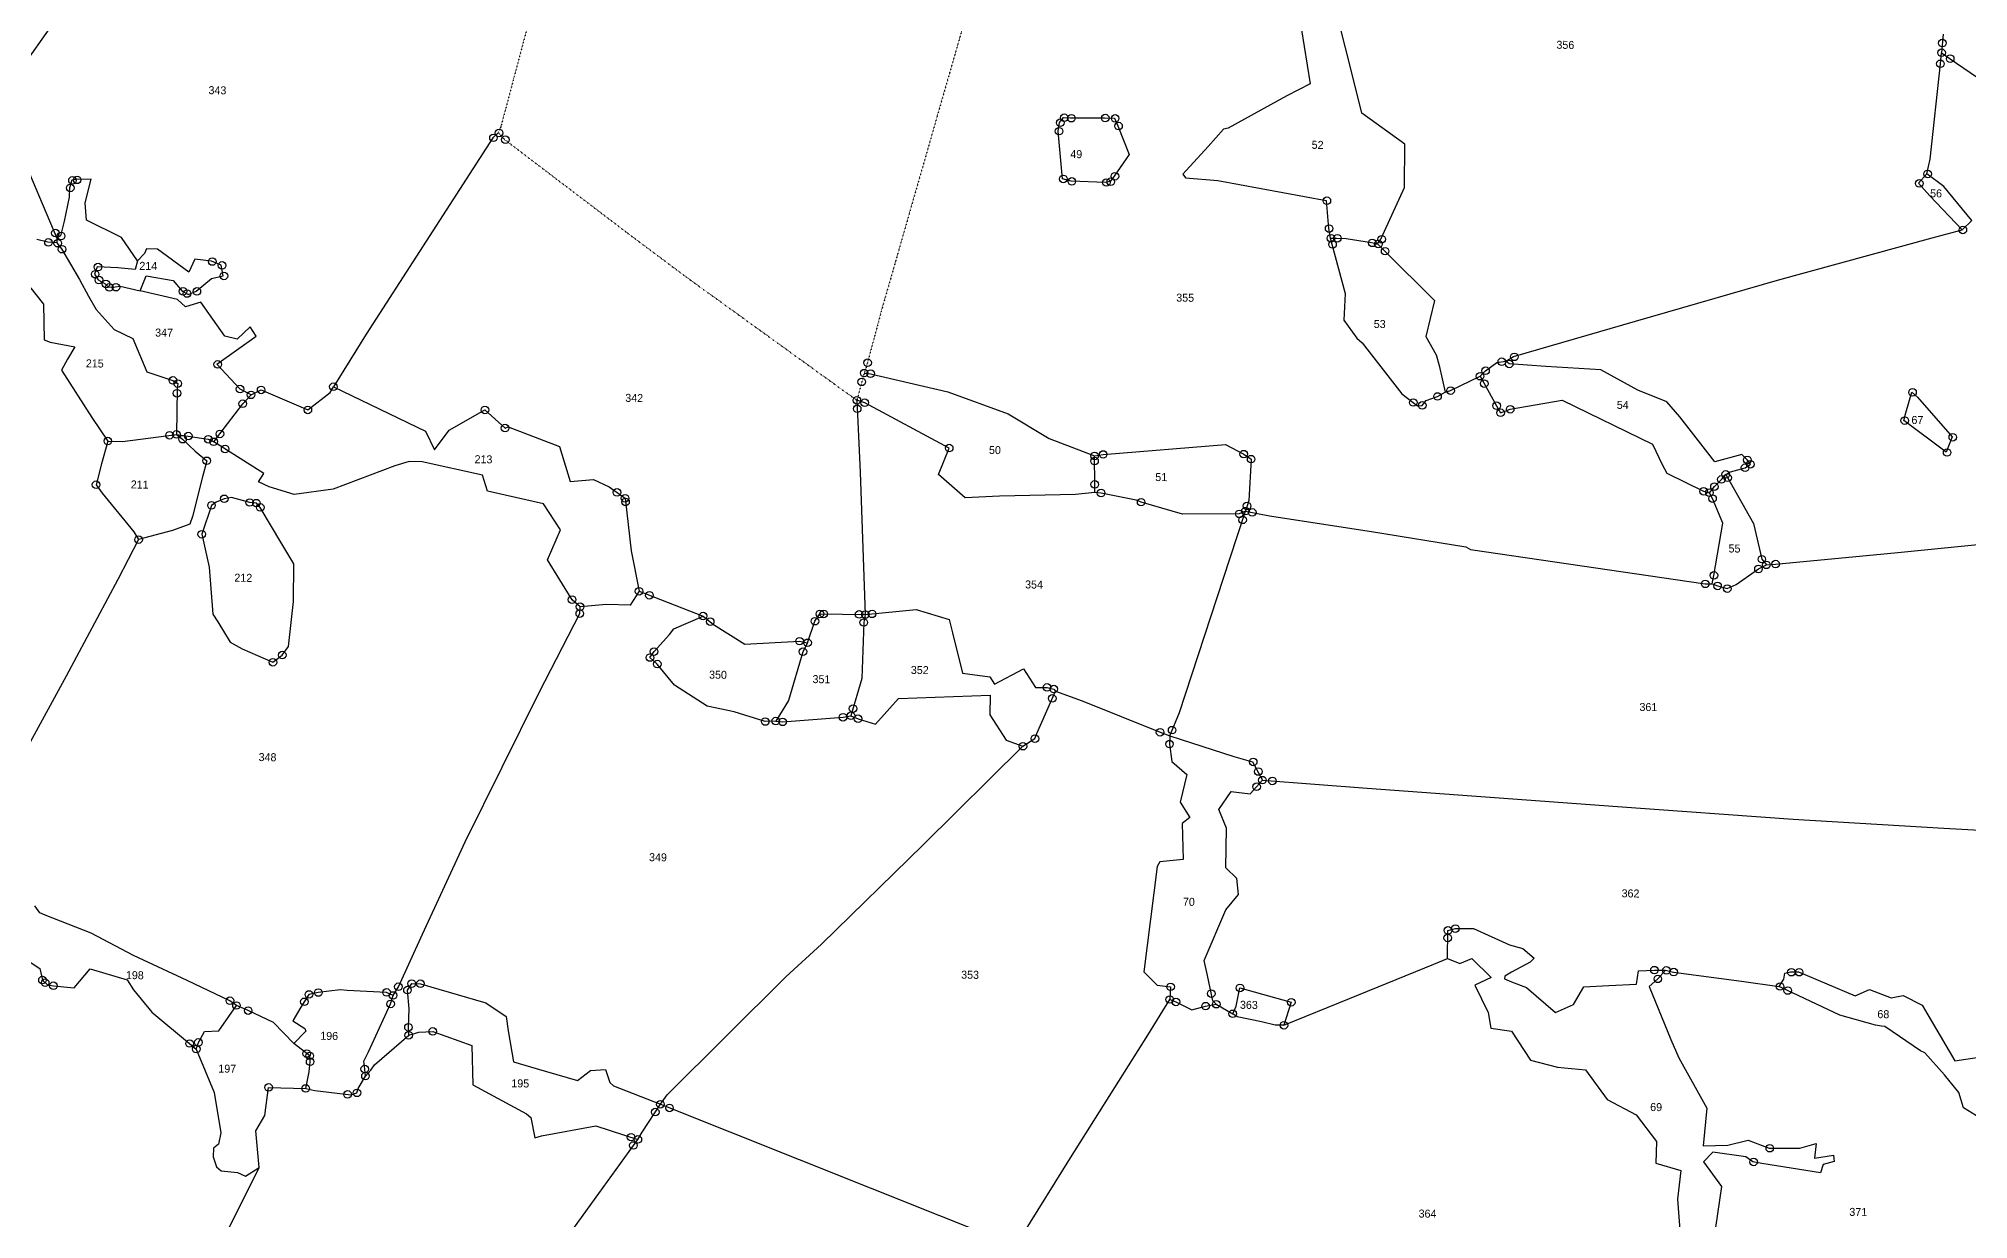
# Model space of a CAD drawing. Header units: metres. Extents: x 262789 to 268178, y 2218185 to 2226230.
# Drawn here: x 264730 to 266498, y 2223204 to 2224286 of the extents above; entities that cross this region are included whole.
import ezdxf
from ezdxf.enums import TextEntityAlignment as Align

# ---------------------------------------------------------------- set-up
doc = ezdxf.new("R2010")
doc.units = ezdxf.units.M
doc.header["$MEASUREMENT"] = 0
doc.linetypes.add('DOT', pattern=[0.25, 0, -0.25])
for name, color, linetype in [('POLY_FOREST', 7, 'DOT'), ('POLY_PARCEL', 6, 'Continuous'), ('POLY_WATER', 4, 'Continuous'), ('TEXT_PARCEL', 7, 'Continuous')]:
    doc.layers.add(name, color=color, linetype=linetype)
doc.styles.add('TEXT_MAP', font='', dxfattribs={"height": 1.8})
doc.styles.get('TEXT_MAP').set_extended_font_data('Kruti Dev 050')

msp = doc.modelspace()

# ---------------------------------------------------------------- linework, layer by layer
for centre in [(266474.5, 2224281.7), (266472.7, 2224262.7), (266473.8, 2224272.8), (266481.7, 2224267.4), (265666.2, 2224208.7), (265669.8, 2224213.3), (265676.4, 2224212.9), (265707.4, 2224213), (265716.5, 2224212.7), (265146.8, 2224194.9), (265151.9, 2224199.4), (265157.7, 2224193.2), (265665.1, 2224201), (265719.6, 2224205.7), (264761, 2224155.9), (264765.3, 2224156.4), (265669, 2224157.3), (265716.3, 2224159.7), (266461, 2224161.8), (264759, 2224149), (265676.8, 2224155), (265708.5, 2224154), (265712.5, 2224154.7), (266453.4, 2224153.2), (265910.5, 2224137.3), (264745.4, 2224107.7), (264750.6, 2224105), (265912.6, 2224111.8), (265914.3, 2224102.9), (265920.1, 2224102.9), (266493.3, 2224110.5), (264739, 2224099.1), (264747.5, 2224098.4), (264751.5, 2224092.9), (265915.7, 2224097.3), (265952.1, 2224098.7), (265957.7, 2224097.6), (265960.8, 2224102), (265963.9, 2224091.1), (264781.8, 2224070), (264784.4, 2224076.5), (264889.1, 2224081.6), (264898.1, 2224078.1), (264899.8, 2224068.4), (264785.3, 2224064.7), (264791.7, 2224061.1), (264794.8, 2224057.9), (264800.8, 2224058.1), (264862.3, 2224054.3), (264866, 2224052.3), (264875, 2224054.2), (264894.1, 2223987.4), (265486.5, 2223979.4), (265489.6, 2223988.9), (265492.4, 2223978.9), (266055.9, 2223981.6), (266070.8, 2223989.8), (266077.6, 2223987.8), (266082.3, 2223994.3), (264853, 2223972.7), (264857.5, 2223969.8), (264914.6, 2223964.8), (264933.9, 2223964), (265000.1, 2223966.9), (265484.3, 2223971.4), (266023.9, 2223963.4), (266050.9, 2223976.6), (266054.7, 2223969.8), (266447.2, 2223961.8), (264856.8, 2223960.9), (264917, 2223951.4), (264924.7, 2223959.5), (264976.7, 2223945.7), (265139, 2223945.7), (265479.8, 2223954.5), (265480.1, 2223946.8), (265487, 2223952.3), (265989.7, 2223952.5), (265997.9, 2223949.8), (266011.9, 2223958), (266066.1, 2223949.5), (266078.5, 2223946.3), (265157.4, 2223929.1), (266069.7, 2223943.1), (266440, 2223935.9), (264793.4, 2223917.2), (264850, 2223922.5), (264856.3, 2223923.3), (264861.9, 2223918.9), (264867.1, 2223921.7), (264885.4, 2223918.8), (264890.4, 2223916.5), (264896.1, 2223923.7), (264900.9, 2223909.9), (265564.4, 2223910.8), (266484.1, 2223920.7), (264884, 2223899.1), (265697.6, 2223903.6), (265697.6, 2223898.9), (265705.5, 2223904.9), (265834.3, 2223905.2), (265841.1, 2223900.6), (266293.7, 2223892.7), (266295.8, 2223899.9), (266298.6, 2223895.9), (266478.9, 2223906.7), (264782.6, 2223877.2), (265697.8, 2223877.5), (266265.7, 2223875.5), (266272, 2223882.1), (266276, 2223886.6), (266277.7, 2223883.6), (264888.4, 2223858.3), (264900.1, 2223864.3), (264923.4, 2223860.9), (264929.6, 2223860.3), (264933.1, 2223856.4), (265260, 2223870.2), (265267.4, 2223864.8), (265267.8, 2223861.4), (265703.6, 2223869.6), (265740.3, 2223861.2), (265837.4, 2223857.7), (266255.7, 2223871.2), (266261.1, 2223869.9), (266263.9, 2223864.5), (265830.2, 2223850.5), (265833.3, 2223845), (265835.9, 2223853), (265842.1, 2223851.8), (264821.6, 2223826.9), (264879.5, 2223831.8), (266309.1, 2223809), (266313.3, 2223803.8), (266321.7, 2223804.5), (266257.3, 2223786.4), (266265.2, 2223794.1), (266268.5, 2223784.5), (266306, 2223800), (265218.8, 2223771.9), (265280.2, 2223779.6), (265289.7, 2223775.9), (266277.4, 2223782), (265225.9, 2223759.1), (265226.2, 2223765.4), (265338.9, 2223756.9), (265345.4, 2223751.8), (265441.4, 2223752.2), (265446, 2223758.8), (265449.5, 2223758.8), (265481.9, 2223758.4), (265486.1, 2223751), (265487.5, 2223758.3), (265493.7, 2223758.9), (265427.3, 2223733.9), (265434.7, 2223732.4), (264944.7, 2223714.6), (264953.3, 2223721.2), (265290.2, 2223718.9), (265294, 2223724.3), (265430.4, 2223724.2), (265296.9, 2223712.9), (265654.1, 2223691.6), (265658.9, 2223681.5), (265660.3, 2223690), (265405.5, 2223660.7), (265467.1, 2223664.2), (265474.4, 2223665.6), (265476.3, 2223672.1), (265480.9, 2223662.9), (265395.8, 2223660.3), (265411.8, 2223660), (265643, 2223644.6), (265757.7, 2223650.5), (265768.7, 2223652.4), (265632, 2223637.7), (265766.3, 2223639.6), (265843, 2223623.3), (265847.7, 2223614.5), (265846.1, 2223600.6), (265851.4, 2223606.6), (265860.6, 2223605.9), (266021.5, 2223469), (266028.3, 2223470.6), (266021.3, 2223462.1), (266210.7, 2223432.6), (266221.6, 2223432.4), (266228.3, 2223430.8), (266336.2, 2223430.7), (266343.3, 2223430.7), (264733.5, 2223423.5), (264736, 2223421.1), (264743.5, 2223418.3), (265059.7, 2223417.4), (265068, 2223414.3), (265071.9, 2223420.2), (265079.8, 2223420.1), (265767.3, 2223417.3), (265830.9, 2223416.3), (266213.8, 2223424.6), (266325.8, 2223417.6), (266332.8, 2223413.9), (264905.3, 2223404.6), (264911.3, 2223400.2), (264922, 2223395.5), (264973.5, 2223403.6), (264977.7, 2223410.3), (264986.3, 2223412.1), (265048.9, 2223412.2), (265052.5, 2223401.6), (265054.8, 2223409.4), (265766.5, 2223405.7), (265772.2, 2223403.5), (265799.4, 2223399.6), (265804.6, 2223411.1), (265809.2, 2223401.4), (265877.9, 2223403.2), (265068.9, 2223380.3), (265824.2, 2223392.6), (265871.2, 2223382.1), (264868.3, 2223365.4), (264874.5, 2223360.3), (264876.4, 2223366.4), (265069.1, 2223372.9), (265091.2, 2223376.5), (264975.7, 2223356.2), (264978.4, 2223354.1), (264978.8, 2223348.7), (264940.7, 2223325.2), (265028.8, 2223342), (265029.5, 2223335.6), (264974.8, 2223324.2), (265013.1, 2223318.8), (265021.7, 2223320.2), (265299.8, 2223309.7), (265295.1, 2223302.6), (265308.1, 2223306.4), (265272.9, 2223279.6), (265275, 2223272), (265279.1, 2223277.6), (266301.6, 2223256.9), (266316.4, 2223269.5)]:
    msp.add_circle(centre, 3.47)
at = {"layer": 'POLY_FOREST'}
for p, q in [((265192.1, 2224350.1), (265153.6, 2224205.2)), ((265588, 2224335.4), (265553.2, 2224214)), ((265553.2, 2224214), (265503, 2224039.1)), ((265153.6, 2224205.2), (265151.2, 2224199.6)), ((265151.2, 2224199.6), (265157, 2224193.3)), ((265157, 2224193.3), (265269.2, 2224108)), ((265269.2, 2224108), (265323.2, 2224067.6)), ((265323.2, 2224067.6), (265479.8, 2223954.5)), ((265503, 2224039.1), (265488.5, 2223985.1)), ((265488.5, 2223985.1), (265486.5, 2223979.4)), ((265486.5, 2223979.4), (265479.8, 2223954.5))]:
    msp.add_line(p, q, dxfattribs=at)
at = {"layer": 'POLY_PARCEL', "ltscale": 10}
for p, q in [((265887, 2224295.5), (265895.2, 2224244.3)), ((265933, 2224255.6), (265922.2, 2224298.9)), ((266475.2, 2224289.8), (266473.8, 2224272.8)), ((266472.7, 2224262.7), (266473.8, 2224272.8)), ((266473.8, 2224272.8), (266481.7, 2224267.4)), ((266481.7, 2224267.4), (266505.8, 2224250.9)), ((265942.4, 2224217.5), (265933, 2224255.6)), ((266463.5, 2224175.4), (266472.7, 2224262.7)), ((265873.9, 2224233.3), (265820, 2224203.7)), ((265895.2, 2224244.3), (265873.9, 2224233.3)), ((265665.5, 2224208.9), (265669.1, 2224213.5)), ((265669.1, 2224213.5), (265675.7, 2224213.1)), ((265675.7, 2224213.1), (265706.7, 2224213.2)), ((265706.7, 2224213.2), (265715.8, 2224212.9)), ((265715.8, 2224212.9), (265718.9, 2224205.9)), ((265981.9, 2224189.2), (265942.4, 2224217.5)), ((265146.1, 2224195), (265030.1, 2224015)), ((265151.2, 2224199.6), (265146.1, 2224195)), ((265664.4, 2224201.1), (265665.5, 2224208.9)), ((265668.3, 2224157.5), (265664.4, 2224201.1)), ((265718.9, 2224205.9), (265729.4, 2224179.7)), ((265815.9, 2224202.9), (265801.6, 2224187)), ((265820, 2224203.7), (265815.9, 2224202.9)), ((264711.5, 2224186), (264746.7, 2224103)), ((265729.4, 2224179.7), (265715.6, 2224159.9)), ((265801.6, 2224187), (265778.5, 2224161.7)), ((265981.5, 2224149.5), (265981.9, 2224189.2)), ((265715.6, 2224159.9), (265711.8, 2224154.9)), ((265778.5, 2224161.7), (265780.9, 2224158.3)), ((266460.3, 2224161.9), (266452.6, 2224153.3)), ((266460.3, 2224161.9), (266463.5, 2224175.4)), ((266476, 2224150.4), (266460.3, 2224161.9)), ((264758.3, 2224149.1), (264757.9, 2224140.5)), ((264760.3, 2224156.1), (264758.3, 2224149.1)), ((264764.6, 2224156.6), (264760.3, 2224156.1)), ((264778, 2224156.9), (264764.6, 2224156.6)), ((264772.7, 2224135.4), (264778, 2224156.9)), ((265676.1, 2224155.2), (265668.3, 2224157.5)), ((265707.8, 2224154.1), (265676.1, 2224155.2)), ((265711.8, 2224154.9), (265707.8, 2224154.1)), ((265780.9, 2224158.3), (265810.6, 2224155.8)), ((265810.6, 2224155.8), (265909.8, 2224137.4)), ((265960.1, 2224102.1), (265981.5, 2224149.5)), ((266452.6, 2224153.3), (266463.1, 2224141.8)), ((266463.1, 2224141.8), (266492.6, 2224110.7)), ((266501.4, 2224119.1), (266476, 2224150.4)), ((264757.9, 2224140.5), (264753.5, 2224118.5)), ((264773.9, 2224119.4), (264772.7, 2224135.4)), ((265909.8, 2224137.4), (265911.9, 2224111.9)), ((264753.5, 2224118.5), (264749.9, 2224105.2)), ((264805.8, 2224103.6), (264773.9, 2224119.4)), ((265911.9, 2224111.9), (265913.6, 2224103.1)), ((266465.1, 2224103.3), (266492.6, 2224110.7)), ((266492.6, 2224110.7), (266501.4, 2224119.1)), ((264738.3, 2224099.3), (264728.4, 2224101.8)), ((264746.8, 2224098.6), (264738.3, 2224099.3)), ((264749.9, 2224105.2), (264746.7, 2224103)), ((264746.7, 2224103), (264746.8, 2224098.6)), ((264746.8, 2224098.6), (264750.8, 2224093.1)), ((264750.8, 2224093.1), (264767.5, 2224065)), ((264820.6, 2224082.3), (264805.8, 2224103.6)), ((264826.9, 2224089), (264820.6, 2224082.3)), ((264828.7, 2224093.3), (264826.9, 2224089)), ((264838.8, 2224092.9), (264828.7, 2224093.3)), ((264867.7, 2224071.8), (264838.8, 2224092.9)), ((265913.6, 2224103.1), (265915, 2224097.5)), ((265913.6, 2224103.1), (265919.4, 2224103)), ((265915, 2224097.5), (265927.2, 2224052.2)), ((265919.4, 2224103), (265928.3, 2224102.7)), ((265928.3, 2224102.7), (265951.4, 2224098.9)), ((265951.4, 2224098.9), (265957, 2224097.8)), ((265957, 2224097.8), (265960.1, 2224102.1)), ((265957, 2224097.8), (265963.2, 2224091.3)), ((265963.2, 2224091.3), (266009.2, 2224045.9)), ((266323.6, 2224064.5), (266465.1, 2224103.3)), ((264783.7, 2224076.7), (264781.1, 2224070.1)), ((264802.5, 2224075.8), (264783.7, 2224076.7)), ((264818.6, 2224074.3), (264802.5, 2224075.8)), ((264820.6, 2224082.3), (264818.6, 2224074.3)), ((264873, 2224083.9), (264867.7, 2224071.8)), ((264888.4, 2224081.8), (264873, 2224083.9)), ((264897.4, 2224078.3), (264888.4, 2224081.8)), ((264899.1, 2224068.5), (264897.4, 2224078.3)), ((264721.7, 2224058.6), (264734.4, 2224042.5)), ((264767.5, 2224065), (264775.6, 2224049.9)), ((264781.1, 2224070.1), (264784.6, 2224064.9)), ((264784.6, 2224064.9), (264791, 2224061.3)), ((264791, 2224061.3), (264794.1, 2224058)), ((264794.1, 2224058), (264800.1, 2224058.3)), ((264800.1, 2224058.3), (264804.6, 2224059)), ((264804.6, 2224059), (264823, 2224054.8)), ((264823, 2224054.8), (264828.6, 2224068.5)), ((264857.3, 2224046.9), (264823, 2224054.8)), ((264828.6, 2224068.5), (264853.2, 2224064.1)), ((264853.2, 2224064.1), (264861.6, 2224054.4)), ((264861.6, 2224054.4), (264867.2, 2224051.4)), ((264867.2, 2224051.4), (264874.3, 2224054.4)), ((264874.3, 2224054.4), (264888.3, 2224066.2)), ((264888.3, 2224066.2), (264899.1, 2224068.5)), ((266193.4, 2224026.9), (266323.6, 2224064.5)), ((264734.4, 2224042.5), (264735, 2224009.9)), ((264775.6, 2224049.9), (264782.6, 2224037.7)), ((264782.6, 2224037.7), (264799.1, 2224019.4)), ((264864.5, 2224040), (264857.3, 2224046.9)), ((264878.6, 2224044.3), (264864.5, 2224040)), ((264900.5, 2224013.1), (264878.6, 2224044.3)), ((265927.2, 2224052.2), (265926.1, 2224027.9)), ((266009.2, 2224045.9), (266001.1, 2224013)), ((264799.1, 2224019.4), (264816.3, 2224011.2)), ((264923.9, 2224021.8), (264912, 2224010.6)), ((264929.3, 2224013.1), (264923.9, 2224021.8)), ((265926.1, 2224027.9), (265938, 2224011.3)), ((266081.5, 2223994.5), (266193.4, 2224026.9)), ((264735, 2224009.9), (264740.6, 2224007.8)), ((264740.6, 2224007.8), (264763.3, 2224003.4)), ((264763.3, 2224003.4), (264756.5, 2223992.3)), ((264816.3, 2224011.2), (264829.1, 2223980.5)), ((264893.4, 2223987.6), (264929.3, 2224013.1)), ((264912, 2224010.6), (264900.5, 2224013.1)), ((265030.1, 2224015), (265000.1, 2223966.9)), ((265938, 2224011.3), (265942.9, 2224007.1)), ((265942.9, 2224007.1), (265979.2, 2223960.4)), ((266001.1, 2224013), (266010.8, 2223996.3)), ((264756.5, 2223992.3), (264750.8, 2223982)), ((264914.6, 2223964.8), (264893.4, 2223987.6)), ((266010.8, 2223996.3), (266013.4, 2223986.5)), ((266013.4, 2223986.5), (266018.8, 2223961.9)), ((266055.9, 2223981.6), (266066.3, 2223989.2)), ((266066.3, 2223989.2), (266074.6, 2223990.3)), ((266074.6, 2223990.3), (266081.5, 2223994.5)), ((266077.6, 2223987.8), (266074.6, 2223990.3)), ((266111.3, 2223985.4), (266077.6, 2223987.8)), ((266161.7, 2223982.4), (266111.3, 2223985.4)), ((266195.6, 2223963.8), (266161.7, 2223982.4)), ((264750.8, 2223982), (264778.7, 2223938.8)), ((264829.1, 2223980.5), (264853, 2223972.7)), ((264853, 2223972.7), (264857.5, 2223969.8)), ((264856.9, 2223964.9), (264856.3, 2223923.3)), ((264857.5, 2223969.8), (264856.9, 2223964.9)), ((264924.7, 2223959.5), (264914.6, 2223964.8)), ((264997.1, 2223961.5), (265000.1, 2223966.9)), ((265000.1, 2223966.9), (265084.6, 2223926.3)), ((265486.5, 2223979.4), (265492.4, 2223978.9)), ((265492.4, 2223978.9), (265563.2, 2223962.3)), ((266023.9, 2223963.4), (266050.9, 2223976.6)), ((266050.9, 2223976.6), (266051.4, 2223976.8)), ((266050.9, 2223976.6), (266066.1, 2223949.5)), ((266051.4, 2223976.8), (266055.9, 2223981.6)), ((264896.1, 2223923.7), (264917, 2223951.4)), ((264917, 2223951.4), (264924.7, 2223959.5)), ((264924.7, 2223959.5), (264933.9, 2223964)), ((264933.9, 2223964), (264976.7, 2223945.7)), ((264976.7, 2223945.7), (264997.1, 2223961.5)), ((265487, 2223952.3), (265479.8, 2223954.5)), ((265479.8, 2223954.5), (265482.9, 2223888.6)), ((265564.4, 2223910.8), (265487, 2223952.3)), ((265563.2, 2223962.3), (265618.6, 2223942.1)), ((265979.2, 2223960.4), (265989.7, 2223952.5)), ((265989.7, 2223952.5), (265993.5, 2223949.3)), ((265993.5, 2223949.3), (265997.9, 2223949.8)), ((265997.9, 2223949.8), (266001.5, 2223954.2)), ((266001.5, 2223954.2), (266011.9, 2223958)), ((266011.9, 2223958), (266018.8, 2223961.9)), ((266018.8, 2223961.9), (266023.9, 2223963.4)), ((266066.1, 2223949.5), (266069.7, 2223943.1)), ((266078.5, 2223946.3), (266126, 2223954.6)), ((266126, 2223954.6), (266209, 2223914.2)), ((266222.1, 2223953.2), (266195.6, 2223963.8)), ((266234, 2223939.3), (266222.1, 2223953.2)), ((266441.1, 2223943.1), (266446.5, 2223962)), ((266446.5, 2223962), (266451.7, 2223957.3)), ((266451.7, 2223957.3), (266483.4, 2223920.9)), ((264778.7, 2223938.8), (264793.4, 2223917.2)), ((265106.2, 2223927.2), (265139, 2223945.7)), ((265139, 2223945.7), (265157.4, 2223929.1)), ((265157.4, 2223929.1), (265160.3, 2223930.2)), ((265160.3, 2223930.2), (265207.4, 2223912.2)), ((265618.6, 2223942.1), (265655.9, 2223919.6)), ((266069.7, 2223943.1), (266078.5, 2223946.3)), ((266266, 2223898.2), (266234, 2223939.3)), ((266439.3, 2223936), (266441.1, 2223943.1)), ((266478.1, 2223906.9), (266439.3, 2223936)), ((264793.4, 2223917.2), (264787.6, 2223896.3)), ((264793.4, 2223917.2), (264806.9, 2223916.7)), ((264806.9, 2223916.7), (264856.3, 2223923.3)), ((264856.3, 2223923.3), (264867.1, 2223921.7)), ((264856.3, 2223923.3), (264861.9, 2223918.9)), ((264861.9, 2223918.9), (264873.5, 2223907.9)), ((264867.1, 2223921.7), (264885.4, 2223918.8)), ((264885.4, 2223918.8), (264890.4, 2223916.5)), ((264890.4, 2223916.5), (264896.1, 2223923.7)), ((264936.4, 2223887.4), (264890.4, 2223916.5)), ((265084.6, 2223926.3), (265092.7, 2223909)), ((265092.7, 2223909), (265106.2, 2223927.2)), ((265207.4, 2223912.2), (265217.1, 2223880.2)), ((265655.9, 2223919.6), (265697.6, 2223903.6)), ((265705.5, 2223904.9), (265817.6, 2223913.9)), ((265817.6, 2223913.9), (265834.3, 2223905.2)), ((266209, 2223914.2), (266217.9, 2223895.7)), ((266483.4, 2223920.9), (266478.1, 2223906.9)), ((264787.6, 2223896.3), (264782.6, 2223877.2)), ((264873.5, 2223907.9), (264884, 2223899.1)), ((264884, 2223899.1), (264880.1, 2223884.4)), ((265056.3, 2223894.4), (265000, 2223873.2)), ((265069.6, 2223898.6), (265056.3, 2223894.4)), ((265081.5, 2223898), (265069.6, 2223898.6)), ((265136.7, 2223886), (265081.5, 2223898)), ((265554.7, 2223886.6), (265564.4, 2223910.8)), ((265697.6, 2223903.6), (265705.5, 2223904.9)), ((265697.8, 2223877.5), (265697.6, 2223903.6)), ((265834.3, 2223905.2), (265841.1, 2223900.6)), ((265841.1, 2223900.6), (265839, 2223862.8)), ((266217.9, 2223895.7), (266221.9, 2223887.8)), ((266290.7, 2223905), (266266, 2223898.2)), ((266295.8, 2223899.9), (266290.7, 2223905)), ((266293.7, 2223892.7), (266298.6, 2223895.9)), ((266298.6, 2223895.9), (266295.8, 2223899.9)), ((264782.6, 2223877.2), (264788.3, 2223869.6)), ((264880.1, 2223884.4), (264871.1, 2223848.2)), ((264931.6, 2223879.8), (264936.4, 2223887.4)), ((264941.2, 2223875.4), (264931.6, 2223879.8)), ((265141.3, 2223871.2), (265136.7, 2223886)), ((265217.1, 2223880.2), (265238.5, 2223882)), ((265238.5, 2223882), (265252.7, 2223875.4)), ((265482.9, 2223888.6), (265487.5, 2223758.3)), ((265579, 2223865.1), (265554.7, 2223886.6)), ((265697.8, 2223870.1), (265697.8, 2223877.5)), ((266221.9, 2223887.8), (266255.7, 2223871.2)), ((266265.7, 2223875.5), (266272, 2223882.1)), ((266272, 2223882.1), (266276, 2223886.6)), ((266276, 2223886.6), (266280.4, 2223889)), ((266276, 2223886.6), (266301.5, 2223841.7)), ((266280.4, 2223889), (266293.7, 2223892.7)), ((264788.3, 2223869.6), (264817.3, 2223834.1)), ((264892.6, 2223861.1), (264888.4, 2223858.3)), ((264900.1, 2223864.3), (264892.6, 2223861.1)), ((264906.8, 2223865.6), (264900.1, 2223864.3)), ((264923.4, 2223860.9), (264906.8, 2223865.6)), ((264929.6, 2223860.3), (264923.4, 2223860.9)), ((264933.1, 2223856.4), (264929.6, 2223860.3)), ((264964.3, 2223868.2), (264941.2, 2223875.4)), ((265000, 2223873.2), (264964.3, 2223868.2)), ((265192.7, 2223859.6), (265141.3, 2223871.2)), ((265208.3, 2223835.9), (265192.7, 2223859.6)), ((265252.7, 2223875.4), (265267.4, 2223864.8)), ((265267.4, 2223864.8), (265273, 2223816.5)), ((265610.5, 2223866.7), (265579, 2223865.1)), ((265680.3, 2223868.3), (265610.5, 2223866.7)), ((265697.8, 2223870.1), (265680.3, 2223868.3)), ((265703.6, 2223869.6), (265697.8, 2223870.1)), ((265735.8, 2223863.1), (265703.6, 2223869.6)), ((265740.3, 2223861.2), (265735.8, 2223863.1)), ((265778.1, 2223850.3), (265740.3, 2223861.2)), ((265839, 2223862.8), (265837.4, 2223857.7)), ((266255.7, 2223871.2), (266261.1, 2223869.9)), ((266261.1, 2223869.9), (266265.7, 2223875.5)), ((266263.9, 2223864.5), (266261.1, 2223869.9)), ((266273.3, 2223842), (266263.9, 2223864.5)), ((264868.5, 2223841.2), (264852.8, 2223835.3)), ((264871.1, 2223848.2), (264868.5, 2223841.2)), ((264888.4, 2223858.3), (264879.5, 2223831.8)), ((264953, 2223823.1), (264933.1, 2223856.4)), ((265830.2, 2223850.5), (265778.1, 2223850.3)), ((265821.7, 2223809.4), (265835.9, 2223853)), ((265835.9, 2223853), (265830.2, 2223850.5)), ((265837.4, 2223857.7), (265835.9, 2223853)), ((265835.9, 2223853), (265857.8, 2223848.7)), ((265857.8, 2223848.7), (265951.5, 2223834.4)), ((266265.2, 2223794.1), (266273.3, 2223842)), ((266301.5, 2223841.7), (266309.1, 2223809)), ((264821.6, 2223826.9), (264802.5, 2223790.5)), ((264817.3, 2223834.1), (264821.6, 2223826.9)), ((264852.8, 2223835.3), (264821.6, 2223826.9)), ((264879.5, 2223831.8), (264886.3, 2223801.8)), ((264963.9, 2223804.8), (264953, 2223823.1)), ((265196.2, 2223808.5), (265208.3, 2223835.9)), ((265951.5, 2223834.4), (266037.7, 2223820.2)), ((265218.8, 2223771.9), (265196.2, 2223808.5)), ((265273, 2223816.5), (265280.2, 2223779.6)), ((265775.4, 2223668.5), (265821.7, 2223809.4)), ((266037.7, 2223820.2), (266042.2, 2223817.8)), ((266042.2, 2223817.8), (266257.3, 2223786.4)), ((266309.1, 2223809), (266313.3, 2223803.8)), ((266321.7, 2223804.5), (266433.8, 2223815.1)), ((266433.8, 2223815.1), (266507, 2223822.3)), ((264802.5, 2223790.5), (264755.2, 2223701.8)), ((264886.3, 2223801.8), (264889.7, 2223758.7)), ((264963.6, 2223770.1), (264963.9, 2223804.8)), ((266263.7, 2223786.5), (266265.2, 2223794.1)), ((266285.5, 2223785.9), (266306, 2223800)), ((266306, 2223800), (266313.3, 2223803.8)), ((266313.3, 2223803.8), (266321.7, 2223804.5)), ((264959, 2223729), (264963.6, 2223770.1)), ((265226.2, 2223765.4), (265218.8, 2223771.9)), ((265280.2, 2223779.6), (265272.1, 2223766.8)), ((265280.2, 2223779.6), (265338.9, 2223756.9)), ((266257.3, 2223786.4), (266263.7, 2223786.5)), ((266263.7, 2223786.5), (266268.5, 2223784.5)), ((266268.5, 2223784.5), (266277.4, 2223782)), ((266277.4, 2223782), (266285.5, 2223785.9)), ((264889.7, 2223758.7), (264894.3, 2223751.5)), ((265188.8, 2223686.9), (265225.9, 2223759.1)), ((265225.9, 2223759.1), (265226.2, 2223765.4)), ((265250.5, 2223767.5), (265226.2, 2223765.4)), ((265272.1, 2223766.8), (265250.5, 2223767.5)), ((265312.1, 2223745.2), (265338.9, 2223756.9)), ((265338.9, 2223756.9), (265348.5, 2223749.2)), ((265441.4, 2223752.2), (265446, 2223758.8)), ((265446, 2223758.8), (265487.5, 2223758.3)), ((265487.5, 2223758.3), (265486.1, 2223751)), ((265487.5, 2223758.3), (265534, 2223762.8)), ((265534, 2223762.8), (265564.5, 2223753.6)), ((265564.5, 2223753.6), (265567.4, 2223741.6)), ((264894.3, 2223751.5), (264905.5, 2223733)), ((265294, 2223724.3), (265308.2, 2223740.1)), ((265308.2, 2223740.1), (265312.1, 2223745.2)), ((265348.5, 2223749.2), (265377, 2223731.1)), ((265434.7, 2223732.4), (265441.4, 2223752.2)), ((265486.1, 2223751), (265484.5, 2223699.6)), ((265567.4, 2223741.6), (265576.5, 2223704.5)), ((264905.5, 2223733), (264916.4, 2223727)), ((264916.4, 2223727), (264944.7, 2223714.6)), ((264944.7, 2223714.6), (264953.3, 2223721.2)), ((264953.3, 2223721.2), (264959, 2223729)), ((265290.2, 2223718.9), (265294, 2223724.3)), ((265296.9, 2223712.9), (265290.2, 2223718.9)), ((265377, 2223731.1), (265427.3, 2223733.9)), ((265430.4, 2223724.2), (265417.1, 2223679.7)), ((265427.3, 2223733.9), (265434.7, 2223732.4)), ((265434.7, 2223732.4), (265430.4, 2223724.2)), ((264755.2, 2223701.8), (264700.3, 2223601.2)), ((265312.6, 2223693.6), (265296.9, 2223712.9)), ((265484.5, 2223699.6), (265474.4, 2223665.6)), ((265576.5, 2223704.5), (265601.8, 2223701.3)), ((265601.8, 2223701.3), (265606, 2223694.6)), ((265606, 2223694.6), (265632.6, 2223708.6)), ((265632.6, 2223708.6), (265643.4, 2223691.5)), ((265120.9, 2223550), (265188.8, 2223686.9)), ((265342.6, 2223674.4), (265312.6, 2223693.6)), ((265517.9, 2223681.3), (265601.9, 2223684.4)), ((265601.9, 2223684.4), (265601.7, 2223666.3)), ((265643.4, 2223691.5), (265654.1, 2223691.6)), ((265644.6, 2223649.4), (265661.9, 2223688.2)), ((265654.1, 2223691.6), (265660.3, 2223690)), ((265660.3, 2223690), (265661.9, 2223688.2)), ((265661.9, 2223688.2), (265686.4, 2223679.3)), ((265367.5, 2223669.2), (265342.6, 2223674.4)), ((265395.8, 2223660.3), (265367.5, 2223669.2)), ((265417.1, 2223679.7), (265405.5, 2223660.7)), ((265411.8, 2223660), (265467.1, 2223664.2)), ((265467.1, 2223664.2), (265474.4, 2223665.6)), ((265474.4, 2223665.6), (265480.9, 2223662.9)), ((265497, 2223657.9), (265517.9, 2223681.3)), ((265601.7, 2223666.3), (265616.6, 2223643.3)), ((265686.4, 2223679.3), (265757.7, 2223650.5)), ((265766.6, 2223647.1), (265775.4, 2223668.5)), ((265405.5, 2223660.7), (265395.8, 2223660.3)), ((265405.5, 2223660.7), (265411.8, 2223660)), ((265480.9, 2223662.9), (265497, 2223657.9)), ((265643, 2223644.6), (265644.6, 2223649.4)), ((265757.7, 2223650.5), (265766.6, 2223647.1)), ((265766.6, 2223647.1), (265766.3, 2223639.6)), ((265766.6, 2223647.1), (265825.2, 2223628.2)), ((265540.7, 2223547.3), (265632, 2223637.7)), ((265616.6, 2223643.3), (265632, 2223637.7)), ((265632, 2223637.7), (265643, 2223644.6)), ((265766.3, 2223639.6), (265768.3, 2223623.6)), ((265768.3, 2223623.6), (265782.1, 2223611.9)), ((265782.1, 2223611.9), (265776.2, 2223586.4)), ((265825.2, 2223628.2), (265842.3, 2223623.4)), ((265842.3, 2223623.4), (265851.4, 2223606.6)), ((265811.4, 2223579.7), (265822.7, 2223596.2)), ((265822.7, 2223596.2), (265840.3, 2223594.1)), ((265840.3, 2223594.1), (265851.4, 2223606.6)), ((265851.4, 2223606.6), (265947.4, 2223599.4)), ((265947.4, 2223599.4), (266176.9, 2223582.6)), ((265776.2, 2223586.4), (265785, 2223572.3)), ((265818.5, 2223562.5), (265811.4, 2223579.7)), ((266176.9, 2223582.6), (266337.8, 2223570.9)), ((265785, 2223572.3), (265777.9, 2223566.9)), ((265777.9, 2223566.9), (265778.9, 2223533.9)), ((265818, 2223526.3), (265818.5, 2223562.5)), ((266337.8, 2223570.9), (266476, 2223562.6)), ((266476, 2223562.6), (266597.3, 2223556.1)), ((265081.8, 2223465.6), (265120.9, 2223550)), ((265447.4, 2223456.5), (265540.7, 2223547.3)), ((265755, 2223527.4), (265742.8, 2223430.9)), ((265757.3, 2223531.8), (265755, 2223527.4)), ((265778.9, 2223533.9), (265757.3, 2223531.8)), ((265828.1, 2223516.5), (265818, 2223526.3)), ((265829.6, 2223501.9), (265828.1, 2223516.5)), ((264731.1, 2223485), (264726.4, 2223491.6)), ((265798.2, 2223441.3), (265817.9, 2223487.7)), ((265817.9, 2223487.7), (265829.6, 2223501.9)), ((264736, 2223482.8), (264731.1, 2223485)), ((264778.2, 2223466.5), (264736, 2223482.8)), ((266021.5, 2223469), (266028.3, 2223470.6)), ((266028.3, 2223470.6), (266045, 2223470.6)), ((266045, 2223470.6), (266077.8, 2223455.9)), ((264816.8, 2223445.9), (264778.2, 2223466.5)), ((265059.7, 2223417.4), (265081.8, 2223465.6)), ((265414.8, 2223426.4), (265447.4, 2223456.5)), ((266020.9, 2223443.3), (266021.5, 2223469)), ((266077.8, 2223455.9), (266090.1, 2223452.3)), ((266090.1, 2223452.3), (266100.4, 2223443.7)), ((264721.4, 2223440.4), (264731, 2223434.1)), ((264731, 2223434.1), (264733.5, 2223423.5)), ((264866.2, 2223423), (264816.8, 2223445.9)), ((265801.1, 2223427.8), (265798.2, 2223441.3)), ((265931.2, 2223406.6), (266008.6, 2223438.2)), ((266008.6, 2223438.2), (266020.9, 2223443.3)), ((266020.9, 2223443.3), (266032.5, 2223438.8)), ((266032.5, 2223438.8), (266043.5, 2223443.2)), ((266043.5, 2223443.2), (266061.1, 2223425.8)), ((266096.9, 2223439.8), (266079.6, 2223430.6)), ((266100.4, 2223443.7), (266096.9, 2223439.8)), ((264733.5, 2223423.5), (264738.1, 2223419.1)), ((264738.1, 2223419.1), (264743.5, 2223418.3)), ((264743.5, 2223418.3), (264762.5, 2223416.5)), ((264762.5, 2223416.5), (264777.1, 2223433.7)), ((264777.1, 2223433.7), (264811, 2223423.8)), ((264811, 2223423.8), (264817, 2223414.6)), ((264905.3, 2223404.6), (264866.2, 2223423)), ((265054.8, 2223409.4), (265059.7, 2223417.4)), ((265068, 2223414.3), (265071.9, 2223420.2)), ((265071.9, 2223420.2), (265079.8, 2223420.1)), ((265079.8, 2223420.1), (265139.8, 2223402.5)), ((265305.9, 2223318.4), (265414.8, 2223426.4)), ((265742.8, 2223430.9), (265755.1, 2223418.8)), ((265755.1, 2223418.8), (265767.3, 2223417.3)), ((265767.3, 2223417.3), (265766.5, 2223405.7)), ((265806, 2223404.4), (265801.1, 2223427.8)), ((266061.1, 2223425.8), (266046.2, 2223418.8)), ((266046.2, 2223418.8), (266058.3, 2223393.8)), ((266073.6, 2223427), (266073.2, 2223424.6)), ((266073.2, 2223424.6), (266079.8, 2223421.8)), ((266079.6, 2223430.6), (266073.6, 2223427)), ((266079.8, 2223421.8), (266093.5, 2223416.6)), ((266093.5, 2223416.6), (266120.1, 2223393.7)), ((266136.6, 2223401), (266146.1, 2223417.3)), ((266146.1, 2223417.3), (266168.8, 2223418.6)), ((266168.8, 2223418.6), (266194.2, 2223419.6)), ((266194.2, 2223419.6), (266196.1, 2223432)), ((266196.1, 2223432), (266210.7, 2223432.6)), ((266213.8, 2223424.6), (266205.9, 2223417.6)), ((266205.9, 2223417.6), (266225.8, 2223369.1)), ((266210.7, 2223432.6), (266220.8, 2223432.6)), ((266220.8, 2223432.6), (266213.8, 2223424.6)), ((266220.8, 2223432.6), (266228.3, 2223430.8)), ((266228.3, 2223430.8), (266290.6, 2223422.6)), ((266290.6, 2223422.6), (266325.1, 2223417.7)), ((266325.1, 2223417.7), (266329.3, 2223424.2)), ((266332.1, 2223414.1), (266325.1, 2223417.7)), ((266329.3, 2223424.2), (266330.1, 2223429.7)), ((266330.1, 2223429.7), (266335.5, 2223430.9)), ((266335.5, 2223430.9), (266342.6, 2223430.9)), ((266342.6, 2223430.9), (266394.5, 2223409)), ((264817, 2223414.6), (264833.8, 2223394.1)), ((264895.2, 2223376.9), (264911.3, 2223400.2)), ((264911.3, 2223400.2), (264905.3, 2223404.6)), ((264922, 2223395.5), (264911.3, 2223400.2)), ((264970.4, 2223398.7), (264962.9, 2223386.2)), ((264977.7, 2223410.3), (264970.4, 2223398.7)), ((264986.3, 2223412.1), (264977.7, 2223410.3)), ((265006.3, 2223414.5), (264986.3, 2223412.1)), ((265012.6, 2223414), (265006.3, 2223414.5)), ((265048.9, 2223412.2), (265012.6, 2223414)), ((265032.2, 2223357.9), (265052.5, 2223401.6)), ((265054.8, 2223409.4), (265048.9, 2223412.2)), ((265052.5, 2223401.6), (265054.8, 2223409.4)), ((265069.4, 2223397), (265068, 2223414.3)), ((265139.8, 2223402.5), (265158.5, 2223390.1)), ((265746.3, 2223372.9), (265766.5, 2223405.7)), ((265766.5, 2223405.7), (265772.2, 2223403.5)), ((265772.2, 2223403.5), (265786.8, 2223396.2)), ((265786.8, 2223396.2), (265799.4, 2223399.6)), ((265799.4, 2223399.6), (265809.2, 2223401.4)), ((265809.2, 2223401.4), (265806, 2223404.4)), ((265809.2, 2223401.4), (265824.2, 2223392.6)), ((265824.2, 2223392.6), (265827.3, 2223399.5)), ((265827.3, 2223399.5), (265830.9, 2223416.3)), ((265830.9, 2223416.3), (265877.9, 2223403.2)), ((265871.2, 2223382.1), (265931.2, 2223406.6)), ((265877.9, 2223403.2), (265871.2, 2223382.1)), ((266120.1, 2223393.7), (266136.6, 2223401)), ((266380.6, 2223391.3), (266332.1, 2223414.1)), ((266394.5, 2223409), (266407.8, 2223414.8)), ((266407.8, 2223414.8), (266427.5, 2223407.2)), ((266427.5, 2223407.2), (266438.5, 2223409.3)), ((266438.5, 2223409.3), (266456, 2223400.6)), ((266456, 2223400.6), (266486, 2223349.6)), ((264833.8, 2223394.1), (264868.3, 2223365.4)), ((264945.2, 2223384.6), (264922, 2223395.5)), ((264963.8, 2223365.4), (264945.2, 2223384.6)), ((264962.9, 2223386.2), (264973.8, 2223379.2)), ((265068.9, 2223380.3), (265069.4, 2223397)), ((265158.5, 2223390.1), (265160.2, 2223376.9)), ((265828.3, 2223389.7), (265824.2, 2223392.6)), ((265850.7, 2223385.2), (265828.3, 2223389.7)), ((265863.1, 2223382.2), (265850.7, 2223385.2)), ((265871.2, 2223382.1), (265863.1, 2223382.2)), ((266058.3, 2223393.8), (266060.7, 2223379.5)), ((266413.2, 2223382.2), (266380.6, 2223391.3)), ((266418.8, 2223381.4), (266413.2, 2223382.2)), ((266421.9, 2223380.9), (266418.8, 2223381.4)), ((264868.3, 2223365.4), (264874.5, 2223360.3)), ((264874.5, 2223360.3), (264876.4, 2223366.4)), ((264876.4, 2223366.4), (264882, 2223376.3)), ((264882, 2223376.3), (264895.2, 2223376.9)), ((264974.8, 2223376.6), (264963.8, 2223365.4)), ((264978.4, 2223354.1), (264963.8, 2223365.4)), ((264973.8, 2223379.2), (264974.8, 2223376.6)), ((265037.8, 2223345.8), (265069.1, 2223372.9)), ((265069.1, 2223372.9), (265068.9, 2223380.3)), ((265069.1, 2223372.9), (265078.5, 2223375.8)), ((265078.5, 2223375.8), (265091.2, 2223376.5)), ((265091.2, 2223376.5), (265127.1, 2223363.5)), ((265127.1, 2223363.5), (265127.8, 2223327.6)), ((265160.2, 2223376.9), (265165.1, 2223348.5)), ((265675.7, 2223260.8), (265746.3, 2223372.9)), ((266060.7, 2223379.5), (266079.7, 2223376.8)), ((266079.7, 2223376.8), (266097.2, 2223350.2)), ((266225.8, 2223369.1), (266233, 2223352.4)), ((266454.5, 2223358.8), (266421.9, 2223380.9)), ((264874.5, 2223360.3), (264890.8, 2223320.4)), ((264977.8, 2223339.4), (264978.8, 2223348.7)), ((264978.8, 2223348.7), (264978.4, 2223354.1)), ((265028, 2223349.3), (265032.2, 2223357.9)), ((265028.8, 2223342), (265028, 2223349.3)), ((265034.4, 2223341), (265037.8, 2223345.8)), ((265165.1, 2223348.5), (265185.8, 2223342.4)), ((266097.2, 2223350.2), (266121.9, 2223343.6)), ((266233, 2223352.4), (266258.6, 2223306.2)), ((266458.5, 2223357), (266454.5, 2223358.8)), ((266476.5, 2223336.7), (266458.5, 2223357)), ((266486, 2223349.6), (266512.3, 2223353.5)), ((264974.8, 2223324.2), (264977.8, 2223339.4)), ((265022.7, 2223324.1), (265029.5, 2223335.6)), ((265029.5, 2223335.6), (265028.8, 2223342)), ((265029.5, 2223335.6), (265034.4, 2223341)), ((265185.8, 2223342.4), (265223.8, 2223331.6)), ((265223.8, 2223331.6), (265235.7, 2223340.7)), ((265235.7, 2223340.7), (265249.5, 2223341.5)), ((265249.5, 2223341.5), (265253.4, 2223329.7)), ((265253.4, 2223329.7), (265256.8, 2223326.7)), ((266121.9, 2223343.6), (266147.5, 2223341.3)), ((266147.5, 2223341.3), (266167.4, 2223314.1)), ((266489.6, 2223320.6), (266476.5, 2223336.7)), ((264890.8, 2223320.4), (264897.1, 2223283.6)), ((264937.4, 2223299.5), (264940.7, 2223325.2)), ((264940.7, 2223325.2), (264974.8, 2223324.2)), ((264974.8, 2223324.2), (264983, 2223322.2)), ((264983, 2223322.2), (265016.5, 2223318.4)), ((265016.5, 2223318.4), (265021.7, 2223320.2)), ((265021.7, 2223320.2), (265022.7, 2223324.1)), ((265127.8, 2223327.6), (265177.1, 2223301.1)), ((265256.8, 2223326.7), (265299.8, 2223309.7)), ((265299.8, 2223309.7), (265305.9, 2223318.4)), ((266167.4, 2223314.1), (266194, 2223300.2)), ((266493.9, 2223306.6), (266489.6, 2223320.6)), ((264929, 2223285.4), (264937.4, 2223299.5)), ((265177.1, 2223301.1), (265181.1, 2223297.7)), ((265181.1, 2223297.7), (265184.6, 2223279.1)), ((265283.2, 2223284.3), (265299.8, 2223309.7)), ((265299.8, 2223309.7), (265619.2, 2223182.4)), ((266194, 2223300.2), (266212.5, 2223275.5)), ((266258.6, 2223306.2), (266255.2, 2223271.8)), ((266513.9, 2223294.4), (266493.9, 2223306.6)), ((264897.1, 2223283.6), (264894.8, 2223273.2)), ((264932.2, 2223251.9), (264929, 2223285.4)), ((265184.6, 2223279.1), (265190.9, 2223280.7)), ((265190.9, 2223280.7), (265240.7, 2223289.9)), ((265240.7, 2223289.9), (265279.1, 2223277.6)), ((265243.3, 2223228), (265279.1, 2223277.6)), ((265279.1, 2223277.6), (265283.2, 2223284.3)), ((266212.5, 2223275.5), (266212.1, 2223255.9)), ((266277.9, 2223272.2), (266296.6, 2223276.9)), ((266296.6, 2223276.9), (266315.7, 2223269.6)), ((264890.2, 2223269.6), (264889.9, 2223261.7)), ((264889.9, 2223261.7), (264893.1, 2223252.5)), ((264894.8, 2223273.2), (264890.2, 2223269.6)), ((265631.8, 2223190.5), (265675.7, 2223260.8)), ((266255.2, 2223271.8), (266277.9, 2223272.2)), ((266264.3, 2223266), (266255.5, 2223256.9)), ((266294.5, 2223261.7), (266264.3, 2223266)), ((266300.9, 2223257.1), (266294.5, 2223261.7)), ((266315.7, 2223269.6), (266343.9, 2223269.4)), ((266343.9, 2223269.4), (266359, 2223273.9)), ((266359, 2223273.9), (266357.4, 2223260.3)), ((266357.4, 2223260.3), (266374.9, 2223263.1)), ((266375.5, 2223257.3), (266365.2, 2223254.7)), ((266374.9, 2223263.1), (266375.5, 2223257.3)), ((264893.1, 2223252.5), (264897.3, 2223248.9)), ((264894.3, 2223175.9), (264932.2, 2223251.9)), ((264897.3, 2223248.9), (264912.1, 2223247.1)), ((264912.1, 2223247.1), (264919.5, 2223244)), ((264919.5, 2223244), (264932.2, 2223251.9)), ((266212.1, 2223255.9), (266235, 2223249)), ((266235, 2223249), (266231.8, 2223222.9)), ((266255.5, 2223256.9), (266272.1, 2223234.5)), ((266309.1, 2223255.6), (266300.9, 2223257.1)), ((266363, 2223246.8), (266309.1, 2223255.6)), ((266365.2, 2223254.7), (266363, 2223246.8)), ((265184.3, 2223146.6), (265243.3, 2223228)), ((266231.8, 2223222.9), (266236.9, 2223157.6)), ((266272.1, 2223234.5), (266266.7, 2223197))]:
    msp.add_line(p, q, dxfattribs=at)
at = {"layer": 'POLY_WATER'}
msp.add_line((264669.1, 2224194.8), (264740.7, 2224295.8), dxfattribs=at)

# ---------------------------------------------------------------- texts
at = {"layer": 'TEXT_PARCEL', "style": 'TEXT_MAP'}
for s, p in [('356', (266129, 2224276.4)), ('343', (264893.8, 2224234.8)), ('49', (265680.8, 2224176.3)), ('52', (265902, 2224184.8)), ('56', (266468.7, 2224140.4)), ('214', (264830.4, 2224073.9)), ('355', (265780.6, 2224044.8)), ('347', (264844.9, 2224012.8)), ('53', (265958.9, 2224020.7)), ('215', (264781.4, 2223984.6)), ('342', (265275.7, 2223953)), ('54', (266181.6, 2223946.6)), ('67', (266451.6, 2223932.8)), ('50', (265606.3, 2223905.3)), ('213', (265137.6, 2223896.8)), ('211', (264822.6, 2223873.7)), ('51', (265758.7, 2223880.5)), ('55', (266284, 2223815.1)), ('212', (264917.5, 2223788.3)), ('354', (265642.1, 2223782.1)), ('350', (265352.5, 2223699.5)), ('351', (265447.3, 2223695.4)), ('352', (265537.4, 2223703.8)), ('361', (266205.1, 2223669.9)), ('348', (264939.7, 2223624)), ('349', (265297.5, 2223532.3)), ('362', (266188.7, 2223499.2)), ('70', (265784, 2223491.5)), ('198', (264818.1, 2223424.3)), ('353', (265583.5, 2223424.7)), ('363', (265839, 2223397.1)), ('68', (266420.4, 2223388.6)), ('196', (264996.2, 2223368.7)), ('197', (264902.8, 2223338.7)), ('195', (265171.3, 2223325.2)), ('69', (266212.2, 2223303.5)), ('364', (266002.7, 2223205.9)), ('371', (266397.4, 2223207.4))]:
    msp.add_text(s, height=7.33, rotation=359.2373, dxfattribs=at).set_placement(p, align=Align.CENTER)

doc.saveas('drawing.dxf')
